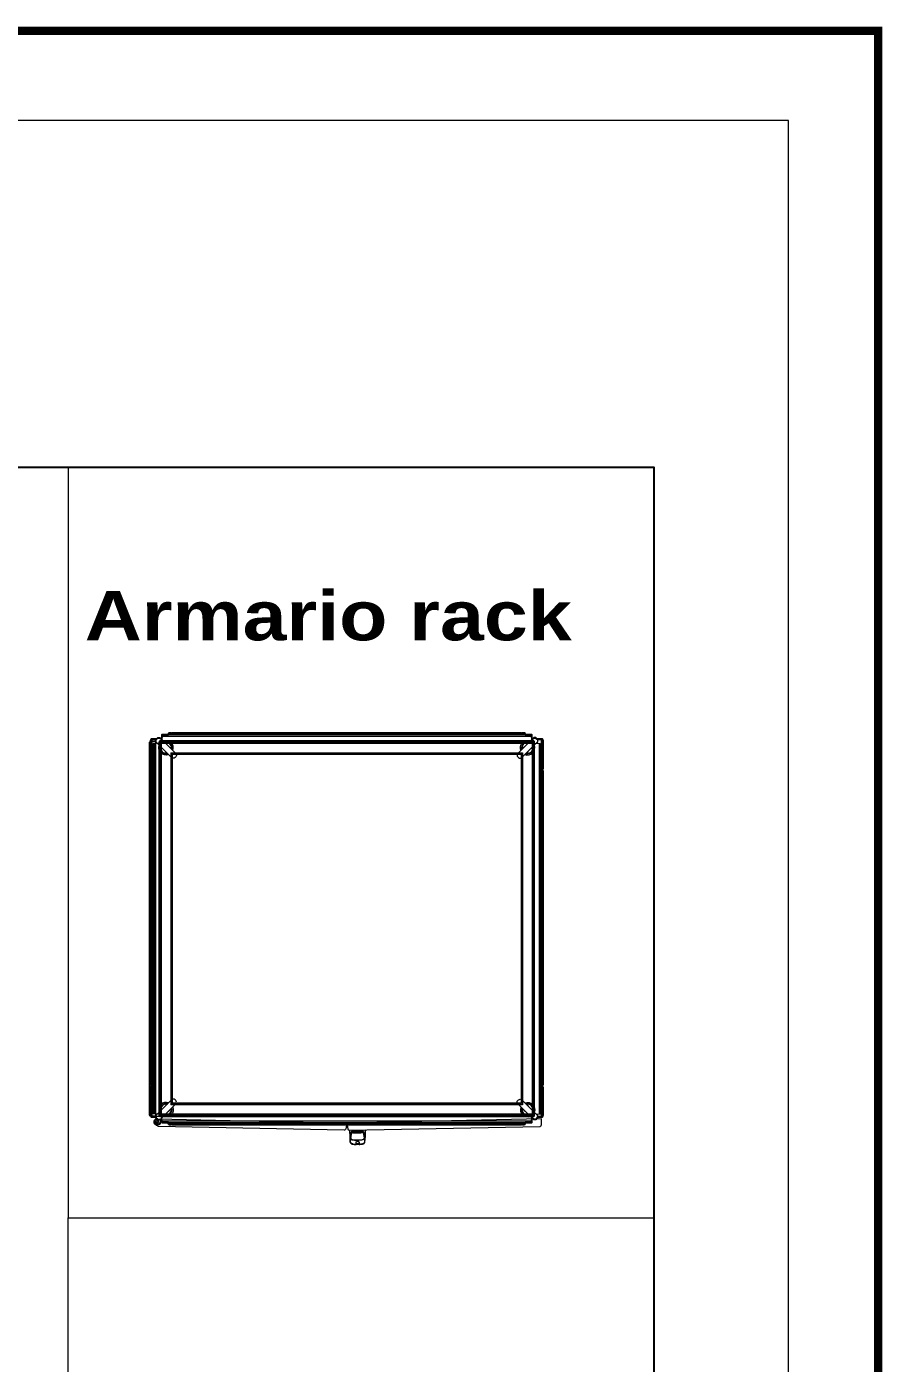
# Model space of a CAD drawing. Header units: metres. Extents: x -42301 to 31628, y -23107 to 30697.
# Drawn here: x 22656 to 31628, y 16688 to 30697 of the extents above; entities that cross this region are included whole.
import ezdxf

# ---------------------------------------------------------------- set-up
doc = ezdxf.new("R2010")
doc.units = ezdxf.units.M
doc.header["$LTSCALE"] = 0.01
doc.header["$MEASUREMENT"] = 0
doc.layers.get('0').update_dxf_attribs({"lineweight": 15})
doc.layers.add('almazen', color=251, linetype='Continuous', lineweight=15)
doc.layers.add('rack', color=250, linetype='Continuous', lineweight=5)
doc.layers.add('focos', color=7, linetype='Continuous')
doc.layers.add('leyenda', color=7, linetype='Continuous')
doc.styles.add('Arial_Black', font='Arial Black.ttf', dxfattribs={"height": 1})

msp = doc.modelspace()

# ---------------------------------------------------------------- linework, layer by layer
at = {"color": 0}
for p, q in [((30644, 29714), (-41318, 29714)), ((30644, -21440), (30644, 29714))]:
    msp.add_line(p, q, dxfattribs=at)
at = {"linetype": 'ByBlock', "lineweight": 0}
for p, q in [((24072, 23260), (27953, 23260)), ((27886, 23275), (24140, 23275)), ((24181, 23281), (27845, 23281)), ((24048, 23208), (27978, 23208)), ((24055, 23201), (27971, 23201)), ((24068, 23188), (27958, 23188)), ((24168, 23088), (27857, 23088))]:
    msp.add_line(p, q, dxfattribs=at)
at = {"lineweight": 5}
for p, q in [((24147, 23281), (24147, 23275)), ((24168, 23286), (24152, 23286)), ((24173, 23275), (24173, 23281)), ((24181, 23281), (24181, 23275)), ((27845, 23275), (27845, 23281)), ((27852, 23281), (27852, 23275)), ((27873, 23286), (27857, 23286)), ((27878, 23275), (27878, 23281)), ((23970, 23227), (24014, 23227)), ((23970, 23227), (23970, 23115)), ((23981, 23116), (23975, 23116)), ((23981, 23182), (23981, 19304)), ((24048, 23188), (23996, 23184)), ((23996, 23184), (23996, 19302)), ((24048, 23208), (24048, 19278)), ((24055, 23201), (24055, 19285)), ((24068, 23208), (24069, 23229)), ((24068, 23188), (24068, 19298)), ((27958, 23208), (27956, 23229)), ((27958, 23188), (27958, 19298)), ((27971, 23201), (27971, 19285)), ((27978, 23208), (27978, 19278)), ((27978, 23188), (28029, 23184)), ((28012, 23227), (28056, 23227)), ((28029, 23184), (28029, 19302)), ((28045, 19304), (28045, 23182)), ((28050, 23116), (28045, 23116)), ((28056, 23115), (28056, 23227)), ((23962, 23103), (23962, 23088)), ((23962, 23075), (23962, 22910)), ((23981, 23075), (23962, 23075)), ((23970, 23103), (23970, 23088)), ((23970, 23076), (23970, 23075)), ((23981, 23108), (23975, 23108)), ((23975, 23083), (23981, 23083)), ((23975, 23075), (23975, 19411)), ((24168, 23088), (24168, 19398)), ((27857, 23088), (27857, 19398)), ((28050, 23108), (28045, 23108)), ((28045, 23083), (28050, 23083)), ((28063, 23075), (28045, 23075)), ((28050, 23075), (28050, 19411)), ((28056, 23088), (28056, 23103)), ((28056, 23075), (28056, 23076)), ((28063, 23088), (28063, 23103)), ((28063, 23075), (28063, 22910)), ((23962, 22892), (23954, 22892)), ((23962, 22906), (23962, 19596)), ((28063, 22906), (28063, 19596)), ((28063, 22892), (28071, 22892)), ((23962, 19609), (23954, 19609)), ((23962, 19592), (23962, 19411)), ((28063, 19609), (28071, 19609)), ((28063, 19592), (28063, 19411)), ((23962, 19411), (23981, 19411)), ((23962, 19398), (23962, 19383)), ((23970, 19411), (23970, 19410)), ((23970, 19398), (23970, 19383)), ((23970, 19371), (23970, 19275)), ((23981, 19403), (23975, 19403)), ((23975, 19378), (23981, 19378)), ((23975, 19370), (23981, 19370)), ((27857, 19398), (24168, 19398)), ((28045, 19411), (28063, 19411)), ((28050, 19403), (28045, 19403)), ((28045, 19378), (28050, 19378)), ((28045, 19370), (28050, 19370)), ((28056, 19410), (28056, 19411)), ((28056, 19383), (28056, 19398)), ((28056, 19275), (28056, 19371)), ((28063, 19383), (28063, 19398)), ((24068, 19275), (23970, 19275)), ((24048, 19298), (23996, 19302)), ((27978, 19278), (24048, 19278)), ((27971, 19285), (24055, 19285)), ((27958, 19298), (24068, 19298)), ((24068, 19278), (24072, 19226)), ((27953, 19226), (24072, 19226)), ((24140, 19211), (27886, 19211)), ((24147, 19211), (24147, 19205)), ((24152, 19200), (24168, 19200)), ((24173, 19205), (24173, 19211)), ((24181, 19205), (24181, 19211)), ((27845, 19205), (24181, 19205)), ((27845, 19211), (27845, 19205)), ((27852, 19211), (27852, 19205)), ((27857, 19200), (27873, 19200)), ((27878, 19205), (27878, 19211)), ((28004, 19300), (28029, 19302)), ((28056, 19275), (28016, 19275))]:
    msp.add_line(p, q, dxfattribs=at)
for p, q in [((26041, 19132), (26206, 19135)), ((26041, 19132), (26045, 19055)), ((26051, 19078), (26047, 19078)), ((26047, 19078), (26048, 19061)), ((26048, 19061), (26048, 19053)), ((26048, 19061), (26052, 19061)), ((26051, 19077), (26051, 19078)), ((26051, 19078), (26051, 19078)), ((26051, 19076), (26051, 19077)), ((26051, 19077), (26051, 19076)), ((26051, 19075), (26051, 19076)), ((26051, 19076), (26051, 19076)), ((26051, 19076), (26051, 19075)), ((26051, 19073), (26051, 19075)), ((26051, 19075), (26051, 19075)), ((26051, 19075), (26051, 19073)), ((26051, 19072), (26051, 19073)), ((26051, 19073), (26051, 19072)), ((26051, 19071), (26051, 19072)), ((26051, 19072), (26051, 19071)), ((26051, 19071), (26051, 19070)), ((26051, 19070), (26052, 19067)), ((26051, 19070), (26052, 19065)), ((26051, 19069), (26051, 19069)), ((26052, 19067), (26052, 19057)), ((26052, 19065), (26053, 19054)), ((26052, 19057), (26053, 19054)), ((26054, 19060), (26053, 19055)), ((26054, 19056), (26053, 19055)), ((26053, 19055), (26053, 19055)), ((26053, 19055), (26053, 19055)), ((26053, 19055), (26053, 19055)), ((26053, 19055), (26053, 19053)), ((26053, 19055), (26053, 19055)), ((26053, 19055), (26053, 19054)), ((26053, 19055), (26053, 19054)), ((26053, 19055), (26053, 19054)), ((26053, 19055), (26053, 19055)), ((26053, 19054), (26053, 19054)), ((26053, 19054), (26053, 19054)), ((26053, 19054), (26053, 19053)), ((26053, 19054), (26053, 19053)), ((26053, 19053), (26053, 19051)), ((26053, 19053), (26053, 19052)), ((26053, 19053), (26053, 19053)), ((26055, 19067), (26054, 19060)), ((26056, 19071), (26055, 19067)), ((26057, 19082), (26056, 19073)), ((26056, 19073), (26056, 19071)), ((26059, 19103), (26060, 19114)), ((26060, 19114), (26061, 19115)), ((26061, 19113), (26061, 19113)), ((26061, 19112), (26062, 19113)), ((26061, 19113), (26061, 19113)), ((26061, 19112), (26061, 19112)), ((26062, 19115), (26062, 19113)), ((26062, 19114), (26062, 19114)), ((26062, 19113), (26062, 19113)), ((26062, 19113), (26062, 19112)), ((26065, 19132), (26066, 19128)), ((26068, 19132), (26068, 19128)), ((26071, 19106), (26072, 19105)), ((26071, 19106), (26072, 19105)), ((26176, 19107), (26178, 19108)), ((26176, 19107), (26177, 19108)), ((26179, 19130), (26179, 19135)), ((26182, 19130), (26182, 19135)), ((26186, 19116), (26186, 19116)), ((26186, 19116), (26186, 19116)), ((26186, 19115), (26186, 19116)), ((26187, 19113), (26186, 19115)), ((26187, 19116), (26187, 19116)), ((26187, 19115), (26187, 19115)), ((26189, 19106), (26187, 19115)), ((26192, 19083), (26192, 19087)), ((26194, 19075), (26192, 19083)), ((26194, 19073), (26193, 19085)), ((26196, 19064), (26194, 19075)), ((26195, 19069), (26194, 19073)), ((26196, 19061), (26196, 19064)), ((26197, 19061), (26197, 19058)), ((26197, 19058), (26197, 19058)), ((26197, 19058), (26197, 19057)), ((26197, 19056), (26197, 19058)), ((26197, 19058), (26197, 19058)), ((26198, 19058), (26197, 19058)), ((26197, 19056), (26197, 19057)), ((26197, 19056), (26197, 19057)), ((26197, 19055), (26197, 19056)), ((26197, 19055), (26197, 19056)), ((26197, 19053), (26197, 19056)), ((26197, 19055), (26197, 19055)), ((26197, 19055), (26197, 19055)), ((26197, 19055), (26197, 19055)), ((26197, 19055), (26197, 19055)), ((26197, 19054), (26197, 19055)), ((26197, 19054), (26197, 19054)), ((26197, 19054), (26197, 19054)), ((26197, 19054), (26197, 19054)), ((26197, 19054), (26197, 19054)), ((26197, 19053), (26197, 19053)), ((26197, 19053), (26197, 19053)), ((26197, 19052), (26197, 19053)), ((26197, 19053), (26197, 19053)), ((26198, 19077), (26199, 19078)), ((26198, 19076), (26198, 19077)), ((26198, 19075), (26198, 19076)), ((26198, 19074), (26198, 19075)), ((26198, 19073), (26198, 19074)), ((26197, 19057), (26198, 19073)), ((26198, 19072), (26198, 19072)), ((26198, 19067), (26198, 19072)), ((26197, 19057), (26198, 19067)), ((26198, 19064), (26202, 19064)), ((26198, 19058), (26198, 19058)), ((26197, 19057), (26197, 19057)), ((26198, 19053), (26198, 19053)), ((26199, 19046), (26198, 19053)), ((26198, 19052), (26198, 19051)), ((26199, 19081), (26203, 19081)), ((26199, 19080), (26199, 19081)), ((26199, 19081), (26199, 19081)), ((26199, 19079), (26199, 19080)), ((26199, 19078), (26199, 19079)), ((26203, 19081), (26202, 19064)), ((26202, 19064), (26202, 19056)), ((26206, 19135), (26205, 19058)), ((26048, 19023), (26049, 19025)), ((26048, 19021), (26048, 19021)), ((26048, 19019), (26048, 19019)), ((26048, 19018), (26048, 19018)), ((26050, 19024), (26049, 19018)), ((26049, 19018), (26049, 19016)), ((26049, 19016), (26049, 19015)), ((26049, 19010), (26049, 19010)), ((26049, 19007), (26049, 19010)), ((26049, 19006), (26049, 19007)), ((26049, 19007), (26049, 19007)), ((26049, 19007), (26049, 19007)), ((26049, 19007), (26049, 19007)), ((26049, 19007), (26049, 19007)), ((26050, 19005), (26049, 19006)), ((26051, 19030), (26050, 19027)), ((26050, 19027), (26050, 19024)), ((26052, 19039), (26051, 19030)), ((26053, 19052), (26053, 19051)), ((26053, 19052), (26053, 19052)), ((26053, 19052), (26053, 19052)), ((26053, 19052), (26053, 19052)), ((26053, 19051), (26053, 19051)), ((26053, 19051), (26053, 19051)), ((26053, 19051), (26053, 19051)), ((26053, 19051), (26053, 19051)), ((26053, 19051), (26053, 19051)), ((26053, 19051), (26053, 19051)), ((26053, 19050), (26053, 19050)), ((26053, 19050), (26053, 19050)), ((26053, 19048), (26053, 19050)), ((26053, 19050), (26053, 19050)), ((26072, 18985), (26072, 18985)), ((26073, 18985), (26073, 18985)), ((26075, 18988), (26075, 18988)), ((26112, 18985), (26112, 18999)), ((26141, 19000), (26141, 18989)), ((26141, 18989), (26141, 18986)), ((26143, 18999), (26143, 18990)), ((26172, 19031), (26176, 19032)), ((26176, 19032), (26177, 19032)), ((26183, 18987), (26183, 18987)), ((26183, 18987), (26184, 18987)), ((26199, 19045), (26198, 19048)), ((26199, 19042), (26199, 19045)), ((26199, 19039), (26199, 19042)), ((26200, 19034), (26199, 19039)), ((26201, 19026), (26200, 19034)), ((26202, 19023), (26201, 19026)), ((26202, 19021), (26202, 19023)), ((26203, 19028), (26203, 19025)), ((26203, 19021), (26203, 19021)), ((26203, 19010), (26203, 19010)), ((26203, 19008), (26203, 19010)), ((26203, 19008), (26203, 19008)), ((26203, 19008), (26203, 19008)), ((26204, 19024), (26204, 19024)), ((26204, 19022), (26204, 19022))]:
    msp.add_line(p, q)
at = {"linetype": 'Continuous', "const_width": 86.7}
msp.add_lwpolyline([(31585, 30654), (-42258, 30654), (-42258, -22380), (31585, -22380)], close=True, dxfattribs=at)
at = {"lineweight": 25, "elevation": 0, "flags": 128}
msp.add_lwpolyline([(24073, 19211), (24140, 19211), (24140, 19205, 0.414218), (24152, 19192), (24168, 19192, 0.414215), (24181, 19205), (24181, 19192), (27845, 19192), (27845, 19205, 0.414217), (27857, 19192), (27873, 19192, 0.414218), (27886, 19205), (27886, 19211), (27952, 19211), (27952, 19211), (27952, 19212), (27952, 19212), (27952, 19213), (27952, 19215), (27952, 19216), (27953, 19218), (27953, 19220), (27953, 19222), (27953, 19224), (27953, 19226), (27956, 19261), (27958, 19260), (27961, 19256), (27963, 19254), (27964, 19254, 0.627919), (28016, 19272), (28066, 19272), (28066, 19275), (28056, 19275, 0.414213), (28071, 19290), (28071, 19578, 0.267947), (28063, 19592), (28063, 19596, 0.267949), (28071, 19609), (28071, 22892, 0.26795), (28063, 22906), (28063, 22910, 0.267938), (28071, 22923), (28071, 23211, 0.414205), (28056, 23227), (28066, 23227), (28066, 23229), (28010, 23229, 0.451519), (27964, 23232), (27963, 23232), (27961, 23230), (27961, 23229), (27956, 23229), (27953, 23260), (27953, 23262), (27953, 23264), (27953, 23266), (27953, 23268), (27952, 23270), (27952, 23271), (27952, 23273), (27952, 23274), (27952, 23274), (27952, 23275), (27952, 23275), (27886, 23275), (27886, 23281, 0.414218), (27873, 23294), (27857, 23294, 0.414217), (27845, 23281), (27845, 23294), (24181, 23294), (24181, 23281, 0.414217), (24168, 23294), (24152, 23294, 0.414218), (24140, 23281), (24140, 23275), (24073, 23275), (24073, 23275), (24073, 23274), (24073, 23274), (24073, 23273), (24073, 23271), (24073, 23270), (24073, 23268), (24073, 23266), (24072, 23264), (24072, 23262), (24072, 23260), (24069, 23229), (24065, 23229), (24064, 23230), (24062, 23232), (24062, 23232, 0.451525), (24016, 23229), (23960, 23229), (23960, 23227), (23970, 23227, 0.414205), (23954, 23211), (23954, 22923, 0.267947), (23962, 22910), (23962, 22906, 0.26795), (23954, 22892), (23954, 19609, 0.267949), (23962, 19596), (23962, 19592, 0.267968), (23954, 19578), (23954, 19290, 0.414213), (23970, 19275), (23960, 19275), (23960, 19272), (24009, 19272, 0.236272), (24024, 19249, 1.39753), (24041, 19193), (24055, 19203, 0.139887), (24061, 19210), (24071, 19236)], format="xyb", close=True, dxfattribs=at)
at = {"elevation": 0}
for points in [[(24011, 23204), (23954, 23204, 0.414214), (23939, 23188), (23939, 19298, 0.414214), (23954, 19282), (24011, 19282)], [(24175, 23037), (24015, 23197, -0.414214), (24015, 23233), (24023, 23240, -0.414214), (24059, 23240), (24219, 23080, -0.414214), (24219, 23044), (24212, 23037, -0.414214)], [(24059, 19273), (27967, 19273, 0.414214), (27982, 19289), (27982, 23197, 0.414214), (27967, 23213), (24059, 23213, 0.414214), (24043, 23197), (24043, 19289, 0.414214)], [(27850, 23037), (28010, 23197, 0.414214), (28010, 23233), (28003, 23240, 0.414214), (27966, 23240), (27806, 23080, 0.414214), (27806, 23044), (27814, 23037, 0.414214)], [(24175, 19449), (24015, 19289, 0.414214), (24015, 19253), (24023, 19246, 0.414214), (24059, 19246), (24219, 19406, 0.414214), (24219, 19442), (24212, 19449, 0.414214)], [(27850, 19449), (28010, 19289, -0.414214), (28010, 19253), (28003, 19246, -0.414214), (27966, 19246), (27806, 19406, -0.414214), (27806, 19442), (27814, 19449, -0.414214)], [(26013, 19205), (26002, 19144, -0.414214), (25984, 19132), (24037, 19170, -0.414214), (24024, 19188), (24024, 19249)], [(26013, 19205), (26023, 19144, 0.414214), (26041, 19132), (28040, 19170, 0.414214), (28053, 19188), (28053, 19249)]]:
    msp.add_lwpolyline(points, format="xyb", close=True, dxfattribs=at)
at = {"lineweight": 5, "elevation": 0, "flags": 128}
for points in [[(23996, 23184), (23994, 23183), (23992, 23183), (23990, 23183), (23988, 23183), (23986, 23183), (23984, 23183), (23983, 23182), (23982, 23182), (23981, 23182), (23981, 23182), (23981, 23182)], [(28029, 23184), (28031, 23183), (28033, 23183), (28036, 23183), (28038, 23183), (28039, 23183), (28041, 23183), (28042, 23182), (28043, 23182), (28044, 23182), (28045, 23182), (28045, 23182)], [(23996, 19302), (23994, 19303), (23992, 19303), (23990, 19303), (23988, 19303), (23986, 19303), (23984, 19303), (23983, 19304), (23982, 19304), (23981, 19304), (23981, 19304), (23981, 19304)], [(24072, 19226), (24072, 19224), (24072, 19222), (24073, 19220), (24073, 19218), (24073, 19216), (24073, 19215), (24073, 19213), (24073, 19212), (24073, 19212), (24073, 19211), (24073, 19211)], [(28029, 19302), (28031, 19303), (28033, 19303), (28036, 19303), (28038, 19303), (28039, 19303), (28041, 19303), (28042, 19304), (28043, 19304), (28044, 19304), (28045, 19304), (28045, 19304)]]:
    msp.add_lwpolyline(points, dxfattribs=at)
at = {"ltscale": 50, "elevation": 0}
for points in [[(24047, 23166), (24144, 23068, -0.649039)], [(24090, 23209), (24188, 23112, 0.647804)], [(27935, 23209), (27838, 23112, -0.647804)], [(27979, 23166), (27881, 23068, 0.649039)], [(24047, 19320), (24144, 19418, 0.649039)], [(24090, 19277), (24188, 19374, -0.647804)], [(27935, 19277), (27838, 19374, 0.647804)], [(27979, 19320), (27881, 19418, -0.649039)]]:
    msp.add_lwpolyline(points, format="xyb", close=True, dxfattribs=at)
at = {"linetype": 'ByBlock', "lineweight": 0, "elevation": 0}
msp.add_lwpolyline([(24062, 23193), (27963, 23193), (27963, 19293), (24062, 19293)], close=True, dxfattribs=at)
at = {"lineweight": 25, "elevation": 0}
msp.add_lwpolyline([(27845, 19411), (24181, 19411), (24181, 23075), (27845, 23075)], close=True, dxfattribs=at)
at = {"elevation": 0}
for points in [[(26045, 19063), (26045, 19063), (26045, 19062), (26045, 19062), (26046, 19062), (26046, 19062), (26046, 19061), (26046, 19061), (26047, 19061), (26047, 19061), (26048, 19061)], [(26045, 19055), (26046, 19055), (26046, 19054), (26046, 19054), (26046, 19054), (26046, 19054), (26047, 19053), (26047, 19053), (26047, 19053), (26048, 19053), (26048, 19053)], [(26049, 19031), (26049, 19038), (26049, 19046), (26048, 19053)], [(26051, 19078), (26051, 19077), (26051, 19076), (26051, 19075), (26051, 19074), (26051, 19073), (26051, 19071), (26051, 19070)], [(26053, 19055), (26053, 19059), (26054, 19063), (26055, 19069), (26056, 19076), (26056, 19083), (26058, 19093), (26059, 19103)], [(26054, 19062), (26054, 19058), (26053, 19055)], [(26053, 19055), (26053, 19055), (26053, 19054), (26053, 19054), (26053, 19054)], [(26053, 19055), (26053, 19055), (26053, 19055)], [(26053, 19055), (26053, 19055), (26053, 19055), (26053, 19055), (26053, 19054)], [(26053, 19053), (26053, 19053), (26053, 19054), (26053, 19054), (26053, 19054), (26053, 19054)], [(26053, 19054), (26053, 19054), (26053, 19054), (26053, 19053), (26053, 19053)], [(26053, 19052), (26053, 19053), (26053, 19053)], [(26053, 19053), (26053, 19053), (26053, 19053)], [(26053, 19053), (26053, 19053), (26053, 19053), (26053, 19052), (26053, 19052), (26053, 19052), (26053, 19052), (26053, 19052), (26053, 19052), (26053, 19052), (26053, 19052), (26053, 19052), (26053, 19052)], [(26053, 19052), (26053, 19052), (26053, 19052), (26053, 19052), (26053, 19052), (26053, 19052)], [(26056, 19080), (26055, 19071), (26055, 19067), (26054, 19063), (26054, 19060)], [(26055, 19071), (26055, 19066), (26054, 19062)], [(26054, 19060), (26054, 19059), (26054, 19057), (26054, 19056)], [(26061, 19112), (26059, 19104), (26058, 19096), (26057, 19089), (26057, 19082), (26055, 19071)], [(26061, 19112), (26060, 19105), (26059, 19098), (26058, 19092), (26057, 19086), (26056, 19080)], [(26062, 19113), (26061, 19111), (26061, 19109), (26061, 19106), (26060, 19104), (26060, 19102), (26060, 19100), (26059, 19098), (26059, 19096), (26059, 19094), (26058, 19093), (26058, 19091), (26058, 19089), (26058, 19087), (26057, 19085), (26057, 19082)], [(26060, 19114), (26061, 19114), (26061, 19114)], [(26061, 19115), (26061, 19115), (26061, 19115), (26061, 19115), (26061, 19115), (26061, 19115), (26062, 19115)], [(26061, 19114), (26061, 19114), (26061, 19113)], [(26061, 19114), (26061, 19114), (26061, 19113)], [(26062, 19114), (26062, 19114), (26061, 19114), (26061, 19114), (26061, 19114), (26061, 19114)], [(26061, 19113), (26061, 19113), (26061, 19113), (26061, 19113), (26061, 19113), (26061, 19113)], [(26062, 19113), (26062, 19113), (26061, 19113), (26061, 19113)], [(26061, 19113), (26061, 19113), (26061, 19112)], [(26061, 19113), (26061, 19113), (26061, 19113)], [(26061, 19113), (26061, 19113), (26061, 19113), (26061, 19113), (26061, 19113), (26061, 19113), (26061, 19112), (26061, 19112), (26061, 19112)], [(26061, 19112), (26061, 19112), (26061, 19112)], [(26066, 19128), (26065, 19127), (26065, 19125), (26064, 19124), (26064, 19122), (26063, 19120), (26063, 19118), (26062, 19116), (26062, 19114)], [(26062, 19115), (26062, 19115), (26062, 19115), (26062, 19115), (26062, 19115), (26062, 19114), (26062, 19114), (26062, 19114), (26062, 19114)], [(26062, 19114), (26062, 19113), (26063, 19112)], [(26062, 19114), (26062, 19114), (26062, 19114)], [(26062, 19113), (26062, 19113), (26062, 19113), (26062, 19113), (26062, 19113), (26062, 19113), (26062, 19114)], [(26072, 19104), (26071, 19105), (26071, 19105), (26070, 19105), (26069, 19105), (26069, 19105), (26068, 19106), (26067, 19106), (26067, 19107), (26066, 19107), (26066, 19108), (26065, 19108), (26064, 19108), (26064, 19109), (26064, 19109), (26063, 19110), (26063, 19110), (26063, 19110), (26063, 19111), (26062, 19111), (26062, 19111), (26062, 19112), (26062, 19112), (26062, 19112), (26062, 19112), (26062, 19112), (26062, 19113), (26062, 19113), (26062, 19113)], [(26062, 19112), (26063, 19112), (26063, 19111), (26064, 19110), (26065, 19109), (26066, 19108), (26067, 19107), (26068, 19107), (26069, 19106), (26071, 19106)], [(26063, 19112), (26063, 19111), (26064, 19110), (26064, 19110), (26065, 19109), (26066, 19108), (26067, 19107), (26068, 19107), (26069, 19106), (26071, 19106)], [(26066, 19128), (26066, 19127), (26066, 19126), (26066, 19125), (26067, 19124), (26068, 19123), (26068, 19122), (26069, 19121), (26070, 19120), (26071, 19120), (26072, 19120), (26073, 19119), (26074, 19119)], [(26068, 19128), (26069, 19127), (26069, 19127), (26069, 19126), (26069, 19126), (26069, 19125), (26070, 19125), (26070, 19124), (26071, 19124), (26071, 19123), (26072, 19123), (26072, 19123), (26073, 19123), (26073, 19122), (26074, 19122)], [(26072, 19105), (26073, 19105), (26073, 19105), (26073, 19105)], [(26072, 19105), (26072, 19105), (26073, 19105), (26073, 19105), (26073, 19105), (26073, 19105), (26073, 19105)], [(26072, 19105), (26072, 19105), (26072, 19105), (26072, 19105)], [(26072, 19104), (26072, 19105), (26072, 19105), (26072, 19105), (26072, 19105), (26072, 19105), (26072, 19105), (26072, 19105)], [(26073, 19104), (26073, 19104), (26073, 19104), (26072, 19104), (26072, 19104)], [(26073, 19105), (26090, 19104), (26107, 19103), (26124, 19103), (26141, 19104), (26158, 19105), (26175, 19107)], [(26073, 19105), (26089, 19104), (26107, 19103), (26124, 19103), (26141, 19104), (26159, 19105), (26175, 19107)], [(26175, 19106), (26162, 19105), (26150, 19103), (26137, 19103), (26124, 19102), (26111, 19102), (26099, 19102), (26086, 19103), (26073, 19104)], [(26073, 19105), (26073, 19105), (26073, 19105), (26073, 19105)], [(26073, 19104), (26073, 19104), (26073, 19104), (26073, 19104), (26073, 19105), (26073, 19105), (26073, 19105), (26073, 19105)], [(26074, 19122), (26086, 19122), (26099, 19122), (26111, 19123), (26124, 19123), (26136, 19123), (26149, 19123), (26161, 19124), (26174, 19124)], [(26074, 19119), (26087, 19119), (26099, 19119), (26111, 19119), (26124, 19119), (26136, 19120), (26149, 19120), (26161, 19121), (26173, 19121)], [(26173, 19121), (26174, 19121), (26175, 19121), (26176, 19122), (26177, 19122), (26178, 19123), (26179, 19123), (26179, 19124), (26180, 19125), (26180, 19125), (26181, 19126), (26181, 19127), (26182, 19128), (26182, 19129), (26182, 19130)], [(26174, 19124), (26174, 19124), (26175, 19125), (26175, 19125), (26176, 19125), (26176, 19125), (26177, 19126), (26177, 19126), (26178, 19127), (26178, 19127), (26178, 19128), (26179, 19128), (26179, 19129), (26179, 19130), (26179, 19130)], [(26175, 19107), (26175, 19107), (26176, 19107), (26176, 19107)], [(26175, 19107), (26175, 19107), (26175, 19107), (26175, 19107), (26176, 19107), (26176, 19107), (26176, 19107)], [(26175, 19106), (26175, 19106), (26175, 19106), (26175, 19106), (26175, 19107), (26175, 19107), (26175, 19107), (26175, 19107)], [(26175, 19107), (26175, 19107), (26175, 19107), (26175, 19107)], [(26177, 19106), (26176, 19106), (26176, 19106), (26175, 19106), (26175, 19106)], [(26177, 19106), (26177, 19107), (26177, 19107), (26177, 19107), (26177, 19107), (26177, 19107), (26176, 19107), (26176, 19107)], [(26176, 19107), (26176, 19107), (26176, 19107), (26176, 19107)], [(26186, 19115), (26186, 19115), (26186, 19115), (26186, 19115), (26186, 19115), (26186, 19114), (26186, 19114), (26186, 19114), (26186, 19114), (26186, 19113), (26185, 19113), (26185, 19113), (26185, 19113), (26185, 19112), (26185, 19112), (26184, 19111), (26184, 19111), (26183, 19110), (26183, 19110), (26182, 19109), (26182, 19109), (26181, 19108), (26180, 19108), (26180, 19108), (26179, 19107), (26178, 19107), (26178, 19107), (26177, 19107), (26177, 19106)], [(26177, 19108), (26179, 19108), (26180, 19109), (26181, 19109), (26182, 19110), (26183, 19111), (26184, 19112), (26184, 19113), (26185, 19114), (26185, 19114)], [(26177, 19032), (26179, 19033), (26180, 19033), (26182, 19034), (26183, 19034), (26185, 19035), (26186, 19036), (26188, 19037), (26189, 19038), (26190, 19039), (26191, 19040), (26192, 19041), (26193, 19042), (26194, 19044), (26195, 19045), (26196, 19047), (26196, 19048), (26197, 19050), (26197, 19051), (26197, 19053)], [(26178, 19108), (26179, 19108), (26180, 19109), (26181, 19110), (26182, 19110), (26183, 19111), (26184, 19112), (26185, 19113), (26185, 19114), (26186, 19115)], [(26186, 19116), (26186, 19118), (26185, 19121), (26184, 19122), (26184, 19124), (26183, 19126), (26183, 19127), (26182, 19129), (26182, 19130)], [(26185, 19114), (26186, 19115), (26186, 19116), (26186, 19116)], [(26186, 19116), (26186, 19117), (26186, 19117), (26187, 19118), (26187, 19118), (26187, 19118), (26187, 19118)], [(26187, 19116), (26187, 19116), (26187, 19116), (26187, 19117), (26186, 19117), (26186, 19117)], [(26186, 19116), (26186, 19117), (26186, 19117), (26186, 19117), (26186, 19117), (26186, 19117)], [(26186, 19115), (26186, 19115), (26186, 19115), (26186, 19116), (26186, 19116), (26186, 19116), (26186, 19116)], [(26186, 19116), (26186, 19116), (26186, 19116)], [(26187, 19116), (26187, 19116), (26186, 19115), (26186, 19115)], [(26187, 19118), (26187, 19117), (26187, 19116)], [(26187, 19116), (26187, 19116), (26187, 19116)], [(26187, 19115), (26187, 19116), (26187, 19116)], [(26187, 19116), (26187, 19116), (26187, 19116), (26187, 19116), (26187, 19116), (26187, 19116), (26187, 19116)], [(26187, 19115), (26187, 19115), (26187, 19115), (26187, 19115), (26187, 19115), (26187, 19115), (26187, 19115), (26187, 19116), (26187, 19116), (26187, 19116)], [(26187, 19116), (26187, 19116), (26187, 19116)], [(26187, 19116), (26187, 19116), (26187, 19116)], [(26187, 19116), (26190, 19105), (26191, 19095), (26193, 19086), (26194, 19078), (26195, 19072), (26196, 19066), (26197, 19061)], [(26193, 19084), (26191, 19091), (26190, 19098), (26189, 19106), (26187, 19115)], [(26187, 19115), (26187, 19115), (26187, 19115)], [(26187, 19115), (26187, 19115), (26187, 19115)], [(26192, 19087), (26192, 19088), (26191, 19090), (26191, 19092), (26191, 19093), (26190, 19095), (26190, 19097), (26190, 19099), (26189, 19101), (26189, 19103), (26189, 19105), (26188, 19107), (26188, 19109), (26187, 19111), (26187, 19113)], [(26193, 19085), (26191, 19091), (26190, 19099), (26189, 19106)], [(26197, 19058), (26196, 19061), (26196, 19064), (26195, 19068), (26194, 19073), (26193, 19084)], [(26197, 19058), (26196, 19061), (26196, 19064), (26195, 19069)], [(26197, 19058), (26197, 19059), (26196, 19061)], [(26197, 19058), (26197, 19058), (26197, 19058)], [(26197, 19058), (26197, 19058), (26197, 19058), (26197, 19057), (26197, 19057)], [(26197, 19058), (26197, 19057), (26197, 19057), (26197, 19057), (26197, 19057)], [(26197, 19057), (26197, 19057), (26197, 19058)], [(26197, 19057), (26197, 19058), (26197, 19058)], [(26197, 19057), (26197, 19057), (26197, 19056), (26197, 19056), (26197, 19056), (26197, 19056)], [(26197, 19056), (26197, 19056), (26197, 19056)], [(26197, 19055), (26197, 19055), (26197, 19055)], [(26197, 19055), (26197, 19055), (26197, 19055), (26197, 19055), (26197, 19055)], [(26197, 19055), (26197, 19055), (26197, 19055), (26197, 19055), (26197, 19055), (26197, 19055), (26197, 19055), (26197, 19055), (26197, 19055), (26197, 19055), (26197, 19055), (26197, 19055)], [(26197, 19053), (26197, 19053), (26197, 19053), (26197, 19053), (26197, 19053), (26197, 19053), (26197, 19054)], [(26198, 19053), (26198, 19054), (26197, 19054), (26197, 19054)], [(26197, 19053), (26197, 19053), (26197, 19053)], [(26197, 19053), (26197, 19053), (26197, 19053)], [(26198, 19053), (26198, 19053), (26197, 19053)], [(26198, 19072), (26198, 19073), (26198, 19074), (26198, 19075), (26198, 19077), (26198, 19078), (26199, 19079), (26199, 19080), (26199, 19081)], [(26198, 19052), (26198, 19053), (26198, 19053)], [(26198, 19053), (26198, 19053), (26198, 19052)], [(26198, 19052), (26199, 19046), (26200, 19040), (26201, 19035), (26202, 19031), (26203, 19028)], [(26205, 19066), (26205, 19066), (26205, 19065), (26205, 19065), (26204, 19065), (26204, 19065), (26204, 19065), (26203, 19064), (26203, 19064), (26203, 19064), (26202, 19064)], [(26205, 19058), (26205, 19058), (26205, 19057), (26204, 19057), (26204, 19057), (26204, 19057), (26204, 19056), (26203, 19056), (26203, 19056), (26203, 19056), (26202, 19056)], [(26202, 19056), (26202, 19048), (26202, 19040), (26202, 19034)], [(26053, 19050), (26051, 19043), (26050, 19038), (26050, 19033), (26049, 19029), (26049, 19025), (26048, 19023)], [(26048, 19023), (26048, 19023), (26048, 19023)], [(26048, 19023), (26048, 19022), (26048, 19022), (26048, 19021)], [(26048, 19019), (26048, 19020), (26048, 19020), (26048, 19020), (26048, 19021), (26048, 19022), (26048, 19023)], [(26048, 19023), (26048, 19022), (26048, 19021), (26048, 19021), (26048, 19020), (26048, 19020), (26048, 19019)], [(26049, 19025), (26049, 19028), (26050, 19032), (26050, 19037), (26051, 19043), (26053, 19050)], [(26049, 19015), (26049, 19014), (26049, 19014), (26049, 19013), (26049, 19012), (26049, 19012), (26049, 19011), (26049, 19010), (26049, 19010)], [(26075, 18988), (26072, 18988), (26069, 18989), (26067, 18990), (26064, 18991), (26062, 18993), (26059, 18995), (26057, 18997), (26055, 18999), (26054, 19001), (26052, 19004), (26051, 19007), (26050, 19009), (26049, 19012), (26049, 19015)], [(26049, 19007), (26049, 19007), (26049, 19006), (26049, 19006), (26049, 19006), (26049, 19006)], [(26050, 19004), (26049, 19005), (26049, 19007)], [(26073, 18985), (26070, 18985), (26068, 18986), (26065, 18987), (26063, 18988), (26061, 18990), (26058, 18991), (26057, 18993), (26055, 18995), (26053, 18997), (26052, 19000), (26051, 19002), (26050, 19005), (26049, 19007)], [(26050, 19004), (26051, 19001), (26053, 18996), (26057, 18992), (26062, 18988), (26067, 18986), (26072, 18985)], [(26053, 19049), (26052, 19047), (26052, 19045), (26052, 19043), (26052, 19039)], [(26053, 19051), (26053, 19051), (26053, 19050)], [(26053, 19051), (26053, 19051), (26053, 19051), (26053, 19050), (26053, 19050), (26053, 19050), (26053, 19050), (26053, 19050)], [(26053, 19051), (26053, 19051), (26053, 19050)], [(26053, 19050), (26053, 19049), (26054, 19047), (26054, 19045), (26055, 19044), (26056, 19042), (26057, 19041), (26058, 19040), (26059, 19038), (26060, 19037), (26061, 19036), (26062, 19035), (26064, 19034), (26065, 19033), (26067, 19033), (26068, 19032), (26070, 19031), (26071, 19031), (26073, 19031), (26074, 19030), (26075, 19030)], [(26053, 19050), (26053, 19049), (26053, 19048), (26053, 19048), (26054, 19047), (26054, 19046), (26054, 19045), (26055, 19045), (26055, 19044), (26055, 19043), (26056, 19042), (26057, 19041), (26057, 19040), (26058, 19039)], [(26053, 19050), (26053, 19050), (26053, 19050)], [(26053, 19050), (26053, 19050), (26053, 19050)], [(26053, 19050), (26053, 19050), (26053, 19050)], [(26053, 19049), (26053, 19049), (26053, 19049), (26053, 19049)], [(26075, 19027), (26073, 19028), (26071, 19028), (26068, 19029), (26066, 19030), (26064, 19031), (26062, 19032), (26060, 19034), (26059, 19035), (26057, 19037), (26056, 19039), (26055, 19041), (26054, 19044), (26053, 19046), (26053, 19048)], [(26058, 19039), (26059, 19038), (26060, 19037), (26061, 19036), (26062, 19035), (26064, 19034), (26065, 19033), (26066, 19033), (26068, 19032), (26069, 19032), (26071, 19031), (26072, 19031), (26074, 19030), (26075, 19030)], [(26072, 18985), (26077, 18984), (26081, 18983), (26085, 18983), (26089, 18982), (26093, 18982), (26097, 18982), (26101, 18982), (26105, 18981), (26109, 18981), (26110, 18981)], [(26073, 18985), (26072, 18985), (26072, 18985), (26072, 18985)], [(26075, 19030), (26085, 19029), (26095, 19028), (26105, 19028), (26116, 19028), (26126, 19028), (26136, 19028), (26146, 19029), (26156, 19030), (26167, 19031), (26176, 19032)], [(26075, 19030), (26080, 19030), (26084, 19029), (26090, 19029), (26095, 19028), (26101, 19028), (26107, 19028), (26113, 19028), (26119, 19028), (26126, 19028), (26132, 19028), (26138, 19028), (26144, 19029), (26150, 19029), (26156, 19030), (26162, 19030), (26167, 19031), (26172, 19031)], [(26075, 19030), (26075, 19030), (26075, 19030)], [(26176, 19029), (26164, 19028), (26151, 19026), (26139, 19025), (26126, 19025), (26113, 19025), (26100, 19025), (26088, 19026), (26075, 19027)], [(26075, 18988), (26084, 18986), (26093, 18986), (26101, 18985), (26110, 18984)], [(26110, 18999), (26110, 18999), (26110, 19000), (26110, 19000), (26110, 19001), (26110, 19001), (26110, 19002), (26110, 19003), (26111, 19003), (26111, 19004), (26111, 19004), (26111, 19005), (26111, 19005), (26111, 19005), (26112, 19006), (26112, 19006), (26112, 19007), (26112, 19007), (26112, 19008), (26113, 19008), (26113, 19008), (26113, 19009), (26113, 19009), (26114, 19010), (26114, 19010), (26114, 19010), (26115, 19011), (26115, 19011), (26115, 19011), (26115, 19011), (26116, 19012), (26116, 19012), (26116, 19012), (26117, 19012), (26117, 19013), (26117, 19013), (26118, 19013), (26118, 19013), (26118, 19014)], [(26110, 18984), (26110, 18986), (26110, 18999)], [(26110, 18984), (26110, 18984), (26111, 18984), (26111, 18985), (26111, 18985), (26112, 18985), (26112, 18985)], [(26110, 18981), (26110, 18981), (26110, 18982), (26110, 18983), (26110, 18984)], [(26110, 18981), (26111, 18981), (26111, 18981), (26112, 18982), (26112, 18982)], [(26112, 18999), (26112, 19000), (26112, 19000), (26112, 19001), (26112, 19001), (26112, 19002), (26112, 19002), (26112, 19003), (26112, 19003), (26112, 19004), (26112, 19004), (26113, 19005), (26113, 19005), (26113, 19006), (26113, 19006), (26113, 19007), (26113, 19007), (26114, 19007), (26114, 19008), (26114, 19008), (26114, 19008), (26114, 19009), (26115, 19009), (26115, 19009), (26115, 19010), (26115, 19010), (26115, 19010), (26116, 19011), (26116, 19011), (26116, 19011), (26116, 19011), (26117, 19012), (26117, 19012), (26117, 19012), (26117, 19012), (26118, 19013), (26118, 19013), (26118, 19013)], [(26112, 18985), (26113, 18986), (26115, 18987), (26117, 18988), (26119, 18989), (26121, 18990), (26122, 18990), (26124, 18990), (26126, 18990)], [(26112, 18982), (26112, 18982), (26112, 18982), (26112, 18983), (26112, 18985)], [(26136, 18986), (26135, 18986), (26135, 18986), (26135, 18986), (26135, 18986), (26134, 18986), (26134, 18986), (26134, 18986), (26134, 18986), (26133, 18986), (26133, 18986), (26133, 18986), (26132, 18986), (26132, 18986), (26132, 18986), (26132, 18986), (26131, 18986), (26131, 18986), (26131, 18986), (26130, 18986), (26130, 18986), (26130, 18986), (26129, 18986), (26129, 18986), (26129, 18986), (26128, 18986), (26128, 18986), (26127, 18986), (26127, 18986), (26126, 18986), (26126, 18986), (26126, 18986), (26125, 18986), (26125, 18986), (26124, 18986), (26124, 18986), (26124, 18986), (26123, 18986), (26123, 18986), (26123, 18986), (26122, 18986), (26122, 18986), (26122, 18986), (26121, 18986), (26121, 18986), (26121, 18986), (26120, 18986), (26120, 18986), (26120, 18986), (26120, 18986), (26119, 18986), (26119, 18985), (26119, 18985), (26119, 18985), (26118, 18985), (26118, 18985), (26118, 18985), (26117, 18985), (26117, 18985)], [(26117, 18985), (26117, 18985), (26117, 18985), (26118, 18985), (26118, 18985), (26118, 18985), (26118, 18985), (26119, 18985), (26119, 18985), (26119, 18985), (26119, 18985), (26120, 18986), (26120, 18986), (26120, 18986), (26120, 18986), (26121, 18986), (26121, 18986), (26121, 18986), (26122, 18986), (26122, 18986), (26122, 18986), (26123, 18986), (26123, 18986), (26124, 18986), (26124, 18986), (26124, 18986), (26125, 18986), (26125, 18986), (26126, 18986), (26126, 18986), (26127, 18986), (26128, 18986), (26128, 18986), (26129, 18986), (26129, 18986), (26129, 18986), (26130, 18986), (26130, 18986), (26131, 18986), (26131, 18986), (26131, 18986), (26132, 18986), (26132, 18986), (26132, 18986), (26132, 18986), (26133, 18986), (26133, 18986), (26133, 18986), (26134, 18986), (26134, 18986), (26134, 18986), (26134, 18986), (26135, 18986), (26135, 18986), (26135, 18986), (26135, 18986), (26135, 18986), (26136, 18985), (26136, 18985)], [(26118, 19014), (26119, 19014), (26119, 19014), (26119, 19014), (26120, 19014), (26120, 19014), (26121, 19015), (26121, 19015), (26122, 19015), (26122, 19015), (26122, 19015), (26123, 19015), (26124, 19015), (26124, 19015), (26125, 19015), (26125, 19015), (26126, 19016), (26126, 19016), (26127, 19016), (26127, 19015), (26128, 19015), (26129, 19015), (26129, 19015), (26130, 19015), (26130, 19015), (26131, 19015), (26131, 19015), (26131, 19015), (26132, 19015), (26132, 19014), (26133, 19014), (26133, 19014), (26133, 19014), (26134, 19014)], [(26118, 19013), (26118, 19013), (26119, 19013), (26119, 19014), (26119, 19014), (26120, 19014), (26120, 19014), (26120, 19014), (26120, 19014), (26121, 19015), (26121, 19015), (26121, 19015), (26122, 19015), (26122, 19015), (26123, 19015), (26123, 19015), (26123, 19015), (26124, 19015), (26124, 19015), (26125, 19015), (26125, 19015), (26126, 19015), (26126, 19015), (26127, 19015), (26127, 19015), (26128, 19015), (26128, 19015), (26129, 19015), (26129, 19015), (26129, 19015), (26130, 19015), (26130, 19015), (26131, 19015), (26131, 19015), (26131, 19015), (26132, 19014), (26132, 19014), (26132, 19014), (26133, 19014), (26133, 19014), (26133, 19014), (26133, 19014), (26134, 19013)], [(26126, 18990), (26128, 18990), (26130, 18990), (26132, 18990), (26134, 18989), (26136, 18989), (26138, 18988), (26139, 18987), (26141, 18986)], [(26134, 19014), (26134, 19014), (26135, 19013), (26135, 19013), (26135, 19013), (26135, 19013), (26136, 19012), (26136, 19012), (26136, 19012), (26137, 19012), (26137, 19011), (26137, 19011), (26138, 19011), (26138, 19010), (26138, 19010), (26138, 19010), (26139, 19009), (26139, 19009), (26139, 19009), (26140, 19008), (26140, 19008), (26140, 19007), (26140, 19007), (26140, 19007), (26141, 19006), (26141, 19006), (26141, 19005), (26141, 19005), (26141, 19004), (26142, 19004), (26142, 19003), (26142, 19003), (26142, 19002), (26142, 19001), (26142, 19001), (26142, 19000), (26142, 19000), (26143, 18999)], [(26134, 19013), (26134, 19013), (26134, 19013), (26134, 19013), (26135, 19013), (26135, 19012), (26135, 19012), (26135, 19012), (26136, 19012), (26136, 19011), (26136, 19011), (26136, 19011), (26137, 19011), (26137, 19010), (26137, 19010), (26137, 19010), (26138, 19009), (26138, 19009), (26138, 19009), (26138, 19008), (26138, 19008), (26139, 19007), (26139, 19007), (26139, 19007), (26139, 19006), (26139, 19006), (26140, 19005), (26140, 19005), (26140, 19004), (26140, 19004), (26140, 19003), (26140, 19003), (26140, 19002), (26141, 19002), (26141, 19001), (26141, 19001), (26141, 19000), (26141, 19000)], [(26141, 18986), (26141, 18984), (26141, 18983), (26141, 18982), (26141, 18982)], [(26143, 18985), (26142, 18985), (26142, 18985), (26142, 18985), (26142, 18985), (26141, 18985), (26141, 18986)], [(26141, 18982), (26141, 18982), (26142, 18982), (26143, 18982), (26143, 18982)], [(26143, 18985), (26152, 18986), (26161, 18987), (26171, 18988), (26180, 18990)], [(26143, 18990), (26143, 18988), (26143, 18985)], [(26143, 18982), (26144, 18982), (26148, 18982), (26152, 18983), (26157, 18983), (26161, 18984), (26165, 18984), (26170, 18985), (26174, 18985), (26178, 18986), (26183, 18987)], [(26143, 18985), (26143, 18983), (26143, 18982), (26143, 18982), (26143, 18982)], [(26198, 19051), (26197, 19048), (26197, 19046), (26196, 19044), (26195, 19042), (26194, 19040), (26192, 19038), (26191, 19036), (26189, 19035), (26187, 19033), (26185, 19032), (26183, 19031), (26181, 19030), (26179, 19030), (26176, 19029)], [(26176, 19032), (26178, 19032), (26179, 19033), (26181, 19033), (26182, 19034), (26184, 19034), (26185, 19035), (26187, 19036), (26188, 19037), (26189, 19038), (26190, 19039), (26191, 19040), (26192, 19041)], [(26176, 19032), (26176, 19032), (26176, 19032)], [(26180, 18990), (26182, 18991), (26185, 18992), (26187, 18993), (26190, 18994), (26192, 18996), (26194, 18997), (26196, 18999), (26197, 19001), (26199, 19004), (26200, 19006), (26201, 19008), (26202, 19011), (26202, 19014), (26203, 19016)], [(26183, 18987), (26185, 18988), (26187, 18989), (26189, 18990), (26191, 18991), (26193, 18992), (26195, 18994), (26197, 18995), (26198, 18997), (26199, 18999), (26201, 19001), (26201, 19003), (26202, 19006), (26203, 19008)], [(26184, 18987), (26183, 18987), (26183, 18987), (26183, 18987)], [(26184, 18987), (26185, 18988), (26188, 18989), (26191, 18990), (26194, 18992), (26196, 18994), (26199, 18997), (26200, 19000), (26202, 19003), (26202, 19006), (26203, 19008)], [(26192, 19041), (26193, 19042), (26194, 19043), (26194, 19044)], [(26195, 19045), (26195, 19046), (26196, 19047), (26196, 19048), (26196, 19048), (26197, 19049), (26197, 19050), (26197, 19051), (26197, 19051), (26197, 19052)], [(26198, 19051), (26198, 19052), (26197, 19052), (26197, 19052)], [(26198, 19048), (26198, 19049), (26198, 19051)], [(26203, 19026), (26203, 19028), (26202, 19032), (26201, 19035), (26200, 19040), (26199, 19046)], [(26203, 19016), (26203, 19017), (26202, 19018), (26202, 19018), (26202, 19019), (26202, 19021)], [(26203, 19026), (26203, 19026), (26203, 19025)], [(26204, 19022), (26204, 19023), (26204, 19023), (26203, 19024), (26203, 19024), (26203, 19025), (26203, 19026)], [(26204, 19024), (26204, 19025), (26203, 19025), (26203, 19025)], [(26203, 19025), (26203, 19025), (26203, 19024), (26203, 19023), (26204, 19023), (26204, 19023), (26204, 19022)], [(26203, 19010), (26203, 19011), (26203, 19012), (26203, 19012), (26203, 19013), (26203, 19014), (26203, 19015), (26203, 19015), (26203, 19016)]]:
    msp.add_lwpolyline(points, dxfattribs=at)
at = {"lineweight": 5}
msp.add_circle((24023, 19218), 15.4, dxfattribs=at)
for centre, radius, start, end in [((24152, 23281), 5.15, 90, 180), ((24168, 23281), 5.15, 0, 90), ((27857, 23281), 5.15, 90, 180), ((27873, 23281), 5.15, 0, 90), ((23975, 23103), 12.9, 90, 180), ((24040, 23210), 30.9, 148.0963, 232.8122), ((27985, 23210), 30.9, 307.1878, 31.9037), ((28050, 23103), 12.9, 0, 90), ((23975, 23088), 12.9, 180, 270), ((23975, 23103), 5.15, 90, 180), ((23975, 23088), 5.15, 180, 270), ((28050, 23103), 5.15, 0, 90), ((28050, 23088), 5.15, 270, 0), ((28050, 23088), 12.9, 270, 0), ((23975, 19398), 12.9, 90, 180), ((23975, 19383), 12.9, 180, 270), ((23975, 19398), 5.15, 90, 180), ((23975, 19383), 5.15, 180, 270), ((28050, 19398), 12.9, 0, 90), ((28050, 19398), 5.15, 0, 90), ((28050, 19383), 5.15, 270, 0), ((28050, 19383), 12.9, 270, 0), ((24152, 19205), 5.15, 180, 270), ((24168, 19205), 5.15, 270, 0), ((27857, 19205), 5.15, 180, 270), ((27873, 19205), 5.15, 270, 0), ((27985, 19276), 30.9, 353.5796, 52.8122)]:
    msp.add_arc(centre, radius, start, end, dxfattribs=at)
at = {"lineweight": 0}
for centre, radius, start, end in [((24117, 23139), 63.1, 167.8989, 281.9454), ((24049, 23154), 7.27, 339.6833, 18.1525), ((24076, 23157), 21.1, 195.3557, 221.9564), ((24047, 23153), 16.1, 323.6528, 347.4), ((24117, 23139), 57.2, 175.2886, 274.5557), ((24102, 23207), 7.27, 250.8334, 290.1654), ((24117, 23139), 63.1, 347.8989, 101.9454), ((24100, 23182), 18.8, 46.1712, 76.2061), ((24103, 23209), 16.1, 282.4747, 306.1603), ((24117, 23139), 57.2, 355.2886, 94.5557), ((24189, 23123), 18, 144.9159, 166.138), ((24159, 23120), 21.1, 15.3554, 41.9558), ((24186, 23123), 7.3, 159.7639, 198.1339), ((27908, 23139), 63.1, 78.0546, 192.1011), ((27867, 23120), 21.1, 138.0442, 164.6446), ((27840, 23123), 7.3, 341.8661, 20.2361), ((27908, 23139), 57.2, 85.4443, 184.7114), ((27836, 23123), 18, 13.862, 35.0841), ((27908, 23139), 63.1, 258.0546, 12.1011), ((27908, 23139), 57.2, 265.4443, 4.7114), ((27926, 23182), 18.8, 103.7939, 133.8288), ((27922, 23209), 16.1, 233.8397, 257.5253), ((27924, 23207), 7.27, 249.8346, 289.1666), ((27978, 23153), 16.1, 192.6, 216.3472), ((27950, 23157), 21.1, 318.0436, 344.6443), ((27977, 23154), 7.27, 161.8475, 200.3167), ((24132, 23067), 18, 103.7061, 124.9313), ((24135, 23095), 18.8, 226.171, 256.2054), ((24133, 23070), 7.29, 70.9181, 110.0918), ((27893, 23070), 7.29, 69.9082, 109.0819), ((27891, 23095), 18.8, 283.7946, 313.829), ((27893, 23067), 18, 55.0687, 76.2939), ((24117, 19347), 63.1, 78.0546, 192.1011), ((24076, 19329), 21.1, 138.0436, 164.6443), ((24049, 19332), 7.27, 341.8475, 20.3167), ((24117, 19347), 57.2, 85.4443, 184.7114), ((24047, 19333), 16.1, 12.6, 36.3472), ((24117, 19347), 63.1, 258.0546, 12.1011), ((24117, 19347), 57.2, 265.4443, 4.7114), ((24135, 19391), 18.8, 103.7946, 133.829), ((24132, 19419), 18, 235.0687, 256.2939), ((24133, 19416), 7.29, 249.9082, 289.0819), ((24189, 19363), 18, 193.862, 215.0841), ((24159, 19366), 21.1, 318.0442, 344.6446), ((24186, 19363), 7.3, 161.8661, 200.2361), ((27908, 19347), 63.1, 167.8989, 281.9454), ((27840, 19363), 7.3, 339.7639, 18.1339), ((27867, 19366), 21.1, 195.3554, 221.9558), ((27836, 19363), 18, 324.9159, 346.138), ((27908, 19347), 57.2, 175.2886, 274.5557), ((27893, 19416), 7.29, 250.9181, 290.0918), ((27908, 19347), 63.1, 347.8989, 101.9454), ((27891, 19391), 18.8, 46.171, 76.2054), ((27893, 19419), 18, 283.7061, 304.9313), ((27908, 19347), 57.2, 355.2886, 94.5557), ((27978, 19333), 16.1, 143.6528, 167.4), ((27950, 19329), 21.1, 15.3557, 41.9564), ((27977, 19332), 7.27, 159.6833, 198.1525), ((24102, 19279), 7.27, 69.8346, 109.1666), ((24100, 19304), 18.8, 283.7939, 313.8288), ((24103, 19277), 16.1, 53.8397, 77.5253), ((27922, 19277), 16.1, 102.4747, 126.1603), ((27926, 19304), 18.8, 226.1712, 256.2061), ((27924, 19279), 7.27, 70.8334, 110.1654)]:
    msp.add_arc(centre, radius, start, end, dxfattribs=at)
for centre, radius, start, end in [((26047, 19081), 2.57, 183.094, 271.094), ((27073, 19110), 1029, 183.094, 184.9826), ((26203, 19084), 2.57, 271.094, 359.094), ((25176, 19074), 1029, 357.2052, 359.094), ((26127, 18964), 23.2, 51.9065, 130.2816)]:
    msp.add_arc(centre, radius, start, end)
for points, knots in [([(24055, 23152), (24055, 23153), (24054, 23154), (24054, 23157), (24054, 23158)], [0, 0, 0, 0, 0.695584, 1, 1, 1, 1]), ([(24078, 23134), (24076, 23135), (24069, 23137), (24064, 23141), (24060, 23143)], [0, 0, 0, 0, 0.35149, 1, 1, 1, 1]), ([(24098, 23201), (24099, 23201), (24102, 23201), (24103, 23201), (24104, 23200)], [0, 0, 0, 0, 0.507361, 1, 1, 1, 1]), ([(24113, 23196), (24115, 23192), (24119, 23186), (24121, 23180), (24122, 23178)], [0, 0, 0, 0, 0.663118, 1, 1, 1, 1]), ([(24156, 23143), (24159, 23142), (24165, 23140), (24171, 23136), (24174, 23134)], [0, 0, 0, 0, 0.351488, 1, 1, 1, 1]), ([(24179, 23125), (24179, 23124), (24180, 23123), (24180, 23120), (24180, 23119)], [0, 0, 0, 0, 0.695584, 1, 1, 1, 1]), ([(27847, 23125), (27846, 23124), (27845, 23123), (27845, 23120), (27846, 23119)], [0, 0, 0, 0, 0.695584, 1, 1, 1, 1]), ([(27869, 23143), (27867, 23142), (27860, 23140), (27855, 23136), (27851, 23134)], [0, 0, 0, 0, 0.351488, 1, 1, 1, 1]), ([(27913, 23196), (27910, 23192), (27907, 23186), (27905, 23180), (27904, 23178)], [0, 0, 0, 0, 0.663118, 1, 1, 1, 1]), ([(27927, 23201), (27926, 23201), (27924, 23201), (27922, 23201), (27921, 23200)], [0, 0, 0, 0, 0.507361, 1, 1, 1, 1]), ([(27948, 23134), (27950, 23135), (27956, 23137), (27962, 23141), (27965, 23143)], [0, 0, 0, 0, 0.35149, 1, 1, 1, 1]), ([(27970, 23152), (27970, 23153), (27971, 23154), (27971, 23157), (27971, 23158)], [0, 0, 0, 0, 0.695584, 1, 1, 1, 1]), ([(24122, 23081), (24119, 23085), (24116, 23091), (24114, 23097), (24113, 23099)], [0, 0, 0, 0, 0.663121, 1, 1, 1, 1]), ([(24136, 23076), (24135, 23076), (24133, 23076), (24131, 23076), (24130, 23077)], [0, 0, 0, 0, 0.507365, 1, 1, 1, 1]), ([(27889, 23076), (27890, 23076), (27893, 23076), (27894, 23076), (27895, 23077)], [0, 0, 0, 0, 0.507365, 1, 1, 1, 1]), ([(27904, 23081), (27906, 23085), (27910, 23091), (27912, 23097), (27913, 23099)], [0, 0, 0, 0, 0.663121, 1, 1, 1, 1]), ([(24055, 19334), (24055, 19333), (24054, 19332), (24054, 19329), (24054, 19328)], [0, 0, 0, 0, 0.695584, 1, 1, 1, 1]), ([(24078, 19352), (24076, 19351), (24069, 19349), (24064, 19345), (24060, 19343)], [0, 0, 0, 0, 0.35149, 1, 1, 1, 1]), ([(24122, 19405), (24119, 19401), (24116, 19395), (24114, 19389), (24113, 19387)], [0, 0, 0, 0, 0.663121, 1, 1, 1, 1]), ([(24136, 19410), (24135, 19410), (24133, 19410), (24131, 19410), (24130, 19409)], [0, 0, 0, 0, 0.507365, 1, 1, 1, 1]), ([(24156, 19343), (24159, 19344), (24165, 19346), (24171, 19350), (24174, 19352)], [0, 0, 0, 0, 0.351488, 1, 1, 1, 1]), ([(24179, 19361), (24179, 19362), (24180, 19363), (24180, 19366), (24180, 19367)], [0, 0, 0, 0, 0.695584, 1, 1, 1, 1]), ([(27847, 19361), (27846, 19362), (27845, 19363), (27845, 19366), (27846, 19367)], [0, 0, 0, 0, 0.695584, 1, 1, 1, 1]), ([(27869, 19343), (27867, 19344), (27860, 19346), (27855, 19350), (27851, 19352)], [0, 0, 0, 0, 0.351488, 1, 1, 1, 1]), ([(27889, 19410), (27890, 19410), (27893, 19410), (27894, 19410), (27895, 19409)], [0, 0, 0, 0, 0.507365, 1, 1, 1, 1]), ([(27904, 19405), (27906, 19401), (27910, 19395), (27912, 19389), (27913, 19387)], [0, 0, 0, 0, 0.663121, 1, 1, 1, 1]), ([(27948, 19352), (27950, 19351), (27956, 19349), (27962, 19345), (27965, 19343)], [0, 0, 0, 0, 0.35149, 1, 1, 1, 1]), ([(27970, 19334), (27970, 19333), (27971, 19332), (27971, 19329), (27971, 19328)], [0, 0, 0, 0, 0.695584, 1, 1, 1, 1]), ([(24098, 19285), (24099, 19285), (24102, 19285), (24103, 19285), (24104, 19286)], [0, 0, 0, 0, 0.507361, 1, 1, 1, 1]), ([(24113, 19290), (24115, 19294), (24119, 19300), (24121, 19306), (24122, 19308)], [0, 0, 0, 0, 0.663118, 1, 1, 1, 1]), ([(27913, 19290), (27910, 19294), (27907, 19300), (27905, 19306), (27904, 19308)], [0, 0, 0, 0, 0.663118, 1, 1, 1, 1]), ([(27927, 19285), (27926, 19285), (27924, 19285), (27922, 19285), (27921, 19286)], [0, 0, 0, 0, 0.507361, 1, 1, 1, 1])]:
    msp.add_open_spline(points, degree=3, knots=knots, dxfattribs=at)
at = {"layer": 'almazen'}
msp.add_lwpolyline([(23092, 18212), (29233, 18212), (29233, -13506), (23092, -13506)], close=True, dxfattribs=at)
at = {"layer": 'focos'}
msp.add_lwpolyline([(29233, -13506), (-39222, -13506), (-39222, 26079), (29233, 26079)], close=True, dxfattribs=at)
at = {"layer": 'rack'}
msp.add_lwpolyline([(29233, 26079), (23092, 26079), (23092, 18212), (29233, 18212)], close=True, dxfattribs=at)

# ---------------------------------------------------------------- texts
at = {"layer": 'leyenda', "insert": (23265, 24783), "char_height": 517.59, "width": 9918.57, "attachment_point": 1, "style": 'Arial_Black'}
msp.add_mtext('Armario rack', dxfattribs=at)

doc.saveas('drawing.dxf')
